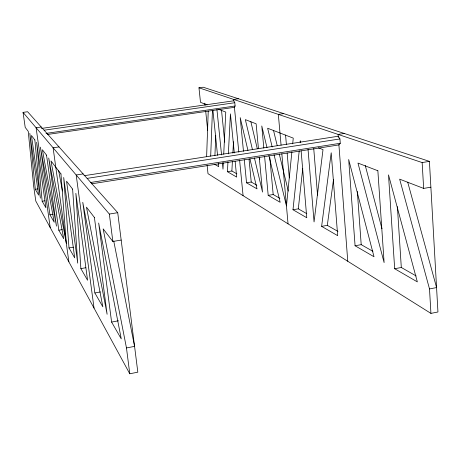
<?xml version="1.0" encoding="UTF-8"?>
<svg xmlns="http://www.w3.org/2000/svg" width="461" height="461" viewBox="0 0 461 461"><rect width="100%" height="100%" fill="white"/><g stroke="black" fill="none" stroke-linecap="round" stroke-linejoin="round"><path stroke-width="0.69" d="M206.62 156.734L208.234 111.107M210.689 156.175L212.44 110.565M214.918 155.518L215.748 135.574M223.314 162.727L223.003 169.147L222.352 162.745M223.729 154.17L225.763 112.086L218.756 109.384M235.145 161.465L236.689 177.087L227.434 171.717L227.953 161.719M228.356 153.87L230.431 113.884L234.303 152.943M236.879 173.86L231.871 171.008L232.384 161.73M232.863 153.167L233.491 141.752M291.899 151.686L286.46 205.958L274.024 154.608M292.689 143.832L293.259 138.121L267.639 128.239L272.18 146.973M301.119 150.799L306.772 217.742L292.989 209.743L299.224 150.77M300.123 142.247L300.278 140.824L300.393 142.247M306.807 213.679L298.307 208.839L302.756 168.363M321.622 226.357L331.211 152.758L337.677 235.669L321.622 226.357L327.316 225.36L337.948 231.41M327.316 225.36L333.516 179.387M41.45 128.435L233.785 100.798L234.793 102.722L235.11 106.001L234.424 107.332L47.379 134.491M84.086 175.722L338.253 136.237L339.936 138.934L340.264 143.285L338.91 144.915L91.687 183.818M129.777 373.785L137.827 372.171L117.722 212.677L27.614 111.741L23.05 112.375L25.211 127.403L28.23 131.333L33.711 186.544L35.802 201.088L129.777 373.785L126.47 347.951L103.155 228.863L112.853 241.483L121.174 240.066M207.11 165.222L208.003 173.676L430.931 313.388L437.95 311.982L429.416 161.367L203.197 87.215L198.968 87.803L200.495 102.342L207.11 104.895M126.47 347.951L134.577 346.372L113.711 240.896M430.931 313.388L429.508 288.943L436.567 287.572L407.714 182.158M111.597 322.072L121.26 338.881L98.671 223.026L111.597 322.072L118.448 320.781M394.679 268.74L417.338 281.884L388.502 174.857L394.679 268.74L401.306 267.489L416.185 275.966M94.862 292.954L102.843 306.83L82.773 202.327L94.862 292.954L100.377 291.951M355.079 245.765L374.009 256.748L348.672 159.494L355.079 245.765L361.205 244.653L372.955 251.349M80.871 268.607L87.573 280.259L75.863 193.332L80.871 268.607L85.804 267.737M69 247.943L74.699 257.866L63.699 177.502L69 247.943L73.57 247.165M292.989 209.743L298.307 208.839M429.508 288.943L399.658 179.156L423.653 188.411L430.879 187.178M58.795 230.189L63.71 238.746L48.722 158.008L58.795 230.189L62.218 229.624M264.626 156.74L268.198 195.366L273.189 194.536L279.856 198.334M23.05 112.375L109.343 214.06L117.722 212.677M198.968 87.803L422.149 162.566L429.416 161.367M49.938 214.774L54.214 222.219L40.401 147.174L49.938 214.774L53.142 214.25M244.313 159.892L246.531 182.798L251.233 182.032L256.858 185.236M42.17 201.255L45.927 207.802L36.644 142.282L42.17 201.255L44.924 200.817M227.434 171.717L231.871 171.008M87.141 178.378L339.936 138.934M35.301 189.315L38.632 195.107L29.815 133.39L35.301 189.315L37.9 188.906M90.598 182.493L340.264 143.285M83.124 173.918L76.192 174.996L94.038 308.115M344.281 133.46L338.115 134.416L338.334 137.286M59.014 146.909L53.101 147.785L68.879 261.883M283.688 113.602L278.34 114.391L281.072 145.163M44.158 130.209L234.793 102.722M46.054 133.402L235.11 106.001M41.248 127.011L36.096 127.749L50.209 227.567M238.372 98.746L233.646 99.42L233.785 100.85M318.309 147.779L323.011 149.595L314.056 221.966L308.034 149.329M214.59 164.266L218.704 166.651L218.341 163.102M246.531 182.798L257.013 188.877L249.931 158.855M268.198 195.366L280.161 202.304L268.867 155.392M365.268 165.522L381.979 228.742M273.477 130.256L277.222 145.641M279.268 154.032L288.292 191.09M267.011 147.687L261.779 125.98L263.83 148.154M250.853 121.704L257.319 148.828M259.307 157.172L259.802 159.258M252.444 149.583L245.344 119.641L256.12 123.796L258.448 148.684M254.426 157.944L262.516 192.07L259.249 157.218M247.955 150.476L240.216 117.659L243.477 151.3M58.645 170.639L62.46 191.01M109.343 214.06L112.853 241.483M204.857 103.166L205.082 105.315M205.681 111.032L207.692 130.336M212.942 110.554L217.54 155.294M221.505 110.133L224.732 142.138M216.918 109.355L221.557 154.913M234.419 107.263L238.821 152.176M239.587 160.019L243.08 195.66M249.038 159.149L251.233 182.032M269.794 157.374L273.189 194.536M285.566 135.05L286.379 144.339M287.128 152.914L289.318 177.923M281.832 153.744L288.044 223.839M313.734 148.488L317.543 195.153M338.875 144.449L347.767 261.272M357.333 191.517L361.205 244.653M397.394 206.655L401.306 267.489M422.149 162.566L423.653 188.411M377.864 170.749L357.978 163.079L384.111 262.609L377.864 170.749M34.852 139.954L31.44 135.511L40.372 198.138L34.852 139.954M46.532 155.155L42.377 149.744L56.467 226.138L46.532 155.155M60.961 173.935L50.992 160.958L66.303 243.258L60.961 173.935M72.625 189.125L66.557 181.219L77.725 263.127L72.625 189.125M94.407 217.471L86.466 207.145L107.113 314.269L94.407 217.471"/></g></svg>
